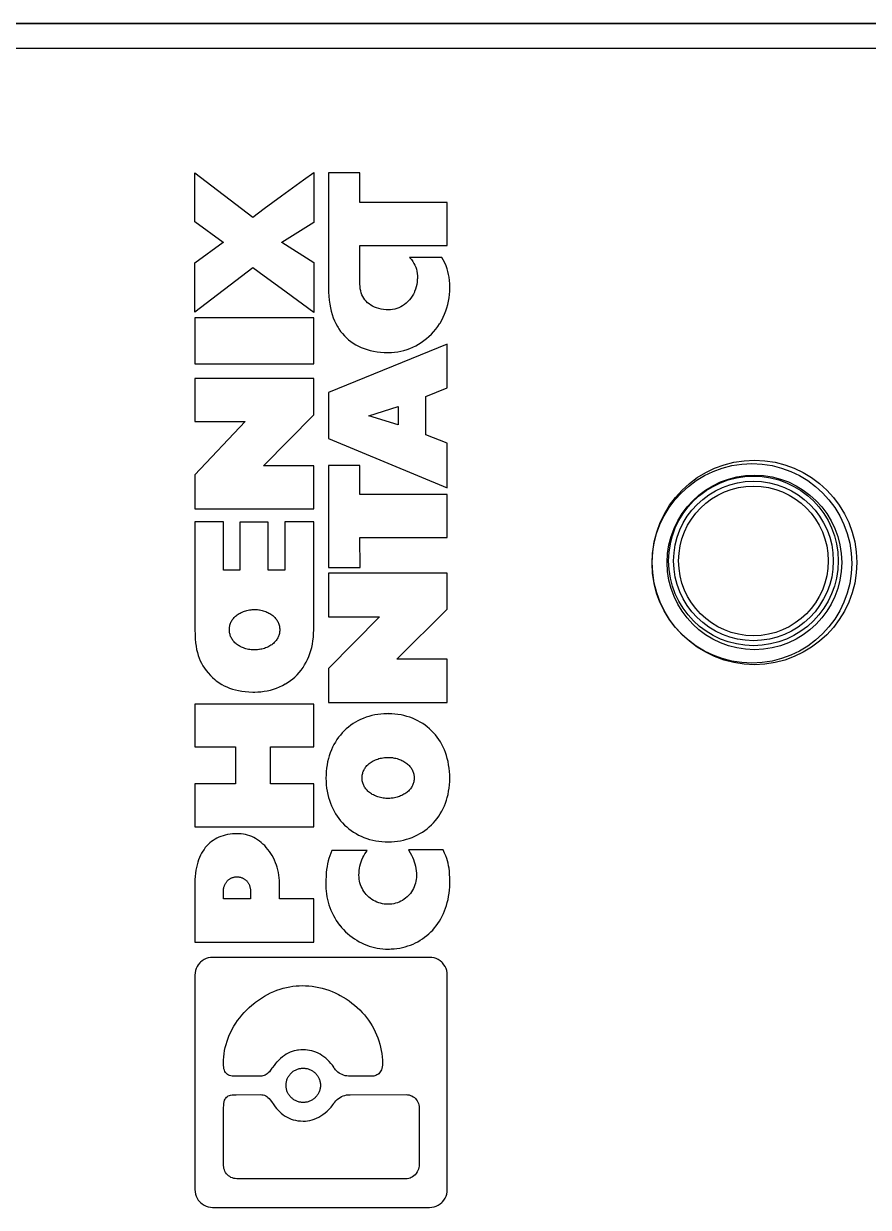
# Paper-space layout '2 DOOR PANEL LAYOUT - A1 Sheet' of a CAD drawing. Extents: x 50 to 825, y 22 to 486.
# Drawn here: x 426.705 to 428.908, y 324.142 to 327.23 of the extents above; entities that cross this region are included whole.
import ezdxf

# ---------------------------------------------------------------- set-up
doc = ezdxf.new("R2010")
doc.units = 0
doc.layers.add('N-EQPM', color=3, linetype='Continuous', lineweight=25)

psp = doc.layouts.new('2 DOOR PANEL LAYOUT - A1 Sheet')

# ---------------------------------------------------------------- linework, layer by layer
at = {"layer": 'N-EQPM', "linetype": 'Continuous'}
for p, q in [((422.2664, 327.2298), (439.1849, 327.2298)), ((437.1026, 327.2298), (423.5678, 327.2298)), ((423.8203, 327.1657), (436.8386, 327.1657))]:
    psp.add_line(p, q, dxfattribs=at)
for points in [[(427.4323, 326.4976), (427.3761, 326.5386), (427.3318, 326.5712), (427.3026, 326.593), (427.1514, 326.4773), (427.1514, 326.6056), (427.2253, 326.6594), (427.2253, 326.6588), (427.1514, 326.7131), (427.1514, 326.8409), (427.3026, 326.7251), (427.3323, 326.7472), (427.3775, 326.7805), (427.4343, 326.822), (427.4612, 326.8415), (427.4612, 326.7114), (427.3778, 326.6588), (427.3778, 326.6594), (427.4612, 326.6066), (427.4612, 326.4766)], [(427.5155, 326.4546), (427.519, 326.4472), (427.5229, 326.4401), (427.5249, 326.4367), (427.527, 326.4334), (427.5315, 326.427), (427.5362, 326.4211), (427.5413, 326.4154), (427.5466, 326.4101), (427.5523, 326.4051), (427.5582, 326.4005), (427.5645, 326.3962), (427.571, 326.3922), (427.5779, 326.3886), (427.5852, 326.3853), (427.5927, 326.3823), (427.6006, 326.3797), (427.6088, 326.3774), (427.6174, 326.3755), (427.6264, 326.374), (427.6356, 326.3729), (427.6453, 326.3723), (427.6553, 326.372), (427.6555, 326.372), (427.6639, 326.3722), (427.6722, 326.3728), (427.6804, 326.3739), (427.6886, 326.3754), (427.6966, 326.3773), (427.7046, 326.3797), (427.7123, 326.3825), (427.72, 326.3858), (427.7275, 326.3894), (427.7348, 326.3935), (427.7419, 326.398), (427.7488, 326.4028), (427.7555, 326.4081), (427.7619, 326.4137), (427.768, 326.4197), (427.7739, 326.4261), (427.7794, 326.4327), (427.7846, 326.4397), (427.7895, 326.447), (427.7906, 326.4487), (427.795, 326.4563), (427.799, 326.4641), (427.8026, 326.4721), (427.8058, 326.4803), (427.8086, 326.4887), (427.811, 326.4972), (427.8129, 326.5058), (427.8144, 326.5145), (427.8154, 326.5232), (427.816, 326.5321), (427.8162, 326.5409), (427.8159, 326.5512), (427.8153, 326.5601), (427.8143, 326.5682), (427.8129, 326.5758), (427.8112, 326.5831), (427.809, 326.5904), (427.8063, 326.5977), (427.8029, 326.6055), (427.7987, 326.614), (427.7955, 326.6201), (427.7114, 326.6201), (427.7159, 326.6146), (427.7196, 326.6094), (427.7227, 326.6044), (427.7252, 326.5994), (427.7273, 326.5943), (427.729, 326.5892), (427.7302, 326.5838), (427.7311, 326.5781), (427.7315, 326.5719), (427.7316, 326.5651), (427.7314, 326.5619), (427.7309, 326.5555), (427.7299, 326.5491), (427.7285, 326.5429), (427.7266, 326.5368), (427.7244, 326.5309), (427.7238, 326.5296), (427.7211, 326.524), (427.718, 326.5187), (427.7145, 326.5136), (427.7108, 326.5089), (427.7068, 326.5046), (427.7025, 326.5006), (427.6979, 326.4971), (427.6932, 326.4939), (427.6883, 326.4911), (427.6832, 326.4887), (427.6779, 326.4868), (427.6725, 326.4853), (427.6669, 326.4842), (427.6612, 326.4835), (427.6555, 326.4833), (427.6499, 326.4834), (427.6434, 326.484), (427.637, 326.485), (427.6309, 326.4864), (427.6252, 326.4881), (427.6198, 326.4902), (427.6147, 326.4927), (427.61, 326.4954), (427.6057, 326.4985), (427.6017, 326.5018), (427.5981, 326.5054), (427.5948, 326.5093), (427.5919, 326.5134), (427.5893, 326.5178), (427.5871, 326.5225), (427.5853, 326.5275), (427.5839, 326.5327), (427.5833, 326.5355), (427.5828, 326.5383), (427.5821, 326.5442), (427.5819, 326.5504), (427.5819, 326.6513), (427.8096, 326.6513), (427.8096, 326.7635), (427.5819, 326.7632), (427.5819, 326.8403), (427.4995, 326.8403), (427.4995, 326.5411), (427.4997, 326.5296), (427.5003, 326.5186), (427.5014, 326.5081), (427.5029, 326.498), (427.5047, 326.4885), (427.5069, 326.4794), (427.5094, 326.4707), (427.5123, 326.4625)], [(427.4612, 326.3419), (427.4612, 326.4626), (427.1514, 326.4626), (427.1514, 326.3419)], [(427.7535, 326.1571), (427.7535, 326.2572), (427.8096, 326.2793), (427.8096, 326.394), (427.4995, 326.2673), (427.4995, 326.1472), (427.8096, 326.0191), (427.8096, 326.1353)], [(427.3302, 326.0762), (427.4612, 326.2094), (427.4612, 326.3039), (427.1514, 326.3039), (427.1514, 326.1916), (427.2826, 326.1916), (427.1514, 326.0531), (427.1514, 325.964), (427.4612, 325.9638), (427.4612, 326.0762)], [(427.6046, 326.207), (427.6818, 326.2311), (427.6818, 326.1829)], [(427.582, 325.811), (427.5819, 325.8895), (427.8096, 325.8895), (427.8096, 326.0011), (427.5819, 326.0011), (427.5819, 326.0774), (427.4995, 326.0774), (427.4995, 325.811)], [(427.1652, 325.5678), (427.1685, 325.5612), (427.1721, 325.5548), (427.1762, 325.5485), (427.1808, 325.5422), (427.186, 325.5358), (427.1918, 325.5294), (427.1973, 325.5239), (427.203, 325.5188), (427.2059, 325.5164), (427.2089, 325.5141), (427.215, 325.5098), (427.2213, 325.5059), (427.2278, 325.5024), (427.2346, 325.4992), (427.2417, 325.4963), (427.2491, 325.4938), (427.2569, 325.4916), (427.265, 325.4898), (427.2736, 325.4883), (427.2827, 325.4872), (427.2923, 325.4864), (427.3025, 325.486), (427.3073, 325.486), (427.3154, 325.4862), (427.3235, 325.4868), (427.3317, 325.4879), (427.3399, 325.4894), (427.3481, 325.4913), (427.3563, 325.4937), (427.3643, 325.4965), (427.3722, 325.4996), (427.3798, 325.5032), (427.3871, 325.507), (427.3877, 325.5074), (427.3946, 325.5115), (427.401, 325.5158), (427.4068, 325.5203), (427.412, 325.5248), (427.4166, 325.5294), (427.418, 325.5308), (427.4235, 325.537), (427.4286, 325.5434), (427.4333, 325.55), (427.4376, 325.5568), (427.4416, 325.5638), (427.4452, 325.5711), (427.4485, 325.5785), (427.4514, 325.5863), (427.4539, 325.5943), (427.4561, 325.6026), (427.4579, 325.6111), (427.4593, 325.62), (427.4603, 325.6292), (427.461, 325.6388), (427.4612, 325.6487), (427.4611, 325.9305), (427.3856, 325.9305), (427.3856, 325.8038), (427.3424, 325.8038), (427.3424, 325.9288), (427.2687, 325.9288), (427.2687, 325.8038), (427.2258, 325.8038), (427.2258, 325.9305), (427.1514, 325.9305), (427.1514, 325.6483), (427.1516, 325.6358), (427.1521, 325.6247), (427.1531, 325.6147), (427.1543, 325.6055), (427.1558, 325.597), (427.1577, 325.5891), (427.1599, 325.5817), (427.1624, 325.5746)], [(427.8096, 325.4588), (427.8096, 325.5716), (427.6783, 325.5716), (427.8096, 325.7023), (427.8096, 325.7965), (427.4995, 325.7965), (427.4995, 325.6819), (427.6331, 325.6819), (427.4995, 325.5478), (427.4995, 325.4588)], [(427.2436, 325.6337), (427.2429, 325.6361), (427.2423, 325.6384), (427.2418, 325.6408), (427.2415, 325.6433), (427.2413, 325.6458), (427.2412, 325.6484), (427.2412, 325.6509), (427.2414, 325.6534), (427.2417, 325.6559), (427.2422, 325.6583), (427.2428, 325.6607), (427.2435, 325.663), (427.2443, 325.6653), (427.2453, 325.6676), (427.2463, 325.6698), (427.2476, 325.6719), (427.2489, 325.674), (427.2504, 325.6761), (427.252, 325.6781), (427.2537, 325.6801), (427.2556, 325.682), (427.2575, 325.6839), (427.2597, 325.6857), (427.2619, 325.6874), (427.2643, 325.6891), (427.2668, 325.6906), (427.2694, 325.6921), (427.2721, 325.6935), (427.2749, 325.6948), (427.2778, 325.696), (427.2809, 325.6971), (427.284, 325.6981), (427.2871, 325.6989), (427.2903, 325.6997), (427.2936, 325.7003), (427.2945, 325.7004), (427.2978, 325.7008), (427.3011, 325.7011), (427.3044, 325.7013), (427.3078, 325.7013), (427.3111, 325.7012), (427.3144, 325.701), (427.3177, 325.7006), (427.3201, 325.7003), (427.3234, 325.6997), (427.3267, 325.6989), (427.3298, 325.6981), (427.3329, 325.6971), (427.336, 325.696), (427.3389, 325.6948), (427.3417, 325.6935), (427.3445, 325.6921), (427.3471, 325.6906), (427.3496, 325.689), (427.352, 325.6874), (427.3542, 325.6856), (427.3563, 325.6838), (427.3583, 325.682), (427.3602, 325.6801), (427.3619, 325.6781), (427.3635, 325.6761), (427.365, 325.674), (427.3663, 325.6719), (427.3675, 325.6697), (427.3686, 325.6675), (427.3696, 325.6653), (427.3704, 325.663), (427.3711, 325.6607), (427.3717, 325.6583), (427.3721, 325.6559), (427.3724, 325.6535), (427.3726, 325.651), (427.3727, 325.6484), (427.3726, 325.6459), (427.3724, 325.6434), (427.3721, 325.6409), (427.3716, 325.6385), (427.371, 325.6361), (427.3703, 325.6338), (427.3694, 325.6315), (427.3685, 325.6293), (427.3674, 325.6271), (427.3661, 325.6249), (427.3648, 325.6228), (427.3633, 325.6207), (427.3617, 325.6187), (427.36, 325.6168), (427.3581, 325.6149), (427.3561, 325.613), (427.354, 325.6113), (427.3517, 325.6096), (427.3493, 325.6079), (427.3468, 325.6064), (427.3442, 325.6049), (427.3415, 325.6035), (427.3386, 325.6022), (427.3357, 325.6011), (427.3326, 325.6), (427.3295, 325.599), (427.3263, 325.5982), (427.3231, 325.5975), (427.3198, 325.5969), (427.3178, 325.5966), (427.3144, 325.5962), (427.3111, 325.596), (427.3078, 325.5959), (427.3045, 325.5959), (427.3011, 325.5961), (427.2978, 325.5964), (427.2945, 325.5968), (427.294, 325.5969), (427.2908, 325.5974), (427.2875, 325.5981), (427.2844, 325.599), (427.2813, 325.5999), (427.2782, 325.601), (427.2753, 325.6022), (427.2725, 325.6034), (427.2697, 325.6048), (427.2671, 325.6063), (427.2646, 325.6078), (427.2622, 325.6095), (427.26, 325.6112), (427.2578, 325.613), (427.2558, 325.6148), (427.254, 325.6167), (427.2522, 325.6187), (427.2506, 325.6207), (427.2491, 325.6227), (427.2477, 325.6248), (427.2465, 325.627), (427.2454, 325.6292), (427.2444, 325.6314)], [(427.4612, 325.134), (427.4611, 325.2461), (427.3482, 325.2461), (427.3482, 325.3427), (427.4611, 325.3427), (427.4611, 325.4548), (427.1514, 325.4548), (427.1514, 325.3427), (427.2572, 325.3427), (427.2571, 325.2461), (427.1514, 325.2461), (427.1514, 325.134)], [(427.5047, 325.1961), (427.5076, 325.1889), (427.5109, 325.1818), (427.5144, 325.175), (427.5183, 325.1684), (427.5224, 325.1621), (427.5268, 325.156), (427.5315, 325.1501), (427.5365, 325.1445), (427.5418, 325.1391), (427.5473, 325.1341), (427.553, 325.1293), (427.559, 325.1247), (427.5652, 325.1205), (427.5716, 325.1166), (427.5783, 325.113), (427.5851, 325.1096), (427.5922, 325.1067), (427.5994, 325.104), (427.6068, 325.1017), (427.6079, 325.1013), (427.6155, 325.0994), (427.6232, 325.0978), (427.6311, 325.0966), (427.6391, 325.0957), (427.6472, 325.0952), (427.6555, 325.095), (427.6637, 325.0953), (427.6719, 325.0959), (427.6799, 325.0968), (427.6878, 325.0981), (427.6956, 325.0998), (427.7032, 325.1018), (427.7106, 325.1041), (427.7178, 325.1068), (427.7249, 325.1098), (427.7317, 325.1131), (427.7384, 325.1167), (427.7448, 325.1206), (427.751, 325.1249), (427.7569, 325.1294), (427.7626, 325.1342), (427.7681, 325.1392), (427.7733, 325.1446), (427.7783, 325.1501), (427.7829, 325.156), (427.7873, 325.1621), (427.7914, 325.1684), (427.7952, 325.175), (427.7988, 325.1818), (427.802, 325.1888), (427.8049, 325.196), (427.8075, 325.2035), (427.8097, 325.2111), (427.8116, 325.219), (427.8132, 325.227), (427.8145, 325.2353), (427.8154, 325.2437), (427.8159, 325.2523), (427.8161, 325.2611), (427.8159, 325.2702), (427.8153, 325.2791), (427.8144, 325.2878), (427.8132, 325.2963), (427.8116, 325.3045), (427.8097, 325.3126), (427.8074, 325.3204), (427.8048, 325.3279), (427.8019, 325.3353), (427.7988, 325.3424), (427.7953, 325.3492), (427.7915, 325.3558), (427.7874, 325.3622), (427.7831, 325.3683), (427.7785, 325.3742), (427.7736, 325.3798), (427.7685, 325.3851), (427.7631, 325.3902), (427.7575, 325.395), (427.7516, 325.3995), (427.7455, 325.4037), (427.7391, 325.4076), (427.7326, 325.4112), (427.7258, 325.4145), (427.7188, 325.4176), (427.7116, 325.4202), (427.7042, 325.4226), (427.6966, 325.4246), (427.6889, 325.4263), (427.681, 325.4277), (427.6729, 325.4286), (427.6647, 325.4293), (427.6563, 325.4295), (427.6555, 325.4296), (427.6527, 325.4295), (427.6444, 325.4293), (427.6362, 325.4286), (427.6282, 325.4276), (427.6203, 325.4263), (427.6126, 325.4246), (427.6051, 325.4225), (427.5977, 325.4201), (427.5905, 325.4174), (427.5835, 325.4144), (427.5767, 325.4111), (427.5701, 325.4074), (427.5638, 325.4035), (427.5576, 325.3992), (427.5517, 325.3947), (427.5461, 325.3899), (427.5407, 325.3848), (427.5355, 325.3794), (427.5307, 325.3738), (427.526, 325.3679), (427.5217, 325.3618), (427.5176, 325.3554), (427.5139, 325.3488), (427.5104, 325.3419), (427.5072, 325.3348), (427.5043, 325.3275), (427.5018, 325.3199), (427.4995, 325.3122), (427.4976, 325.3042), (427.4961, 325.296), (427.4948, 325.2876), (427.4939, 325.279), (427.4934, 325.2701), (427.4932, 325.2611), (427.4934, 325.2523), (427.494, 325.2438), (427.4949, 325.2353), (427.4962, 325.2271), (427.4978, 325.2191), (427.4998, 325.2112), (427.5021, 325.2036)], [(427.5891, 325.2492), (427.5884, 325.2516), (427.588, 325.254), (427.5876, 325.2565), (427.5874, 325.2591), (427.5873, 325.2617), (427.5874, 325.2643), (427.5876, 325.2669), (427.5879, 325.2694), (427.5883, 325.2718), (427.5889, 325.2743), (427.5897, 325.2766), (427.5905, 325.279), (427.5915, 325.2813), (427.5926, 325.2835), (427.5938, 325.2857), (427.5952, 325.2878), (427.5967, 325.2899), (427.5983, 325.292), (427.6001, 325.294), (427.602, 325.2959), (427.6041, 325.2978), (427.6062, 325.2996), (427.6085, 325.3014), (427.611, 325.3031), (427.6135, 325.3046), (427.6162, 325.3062), (427.619, 325.3076), (427.622, 325.3089), (427.625, 325.3101), (427.6281, 325.3112), (427.6313, 325.3122), (427.6346, 325.3131), (427.6379, 325.3138), (427.6413, 325.3144), (427.6423, 325.3146), (427.6457, 325.315), (427.6492, 325.3153), (427.6526, 325.3155), (427.656, 325.3155), (427.6595, 325.3154), (427.6629, 325.3152), (427.6664, 325.3148), (427.6687, 325.3144), (427.6721, 325.3138), (427.6755, 325.3131), (427.6788, 325.3122), (427.682, 325.3113), (427.6851, 325.3102), (427.6882, 325.3089), (427.6911, 325.3076), (427.6939, 325.3062), (427.6966, 325.3047), (427.6992, 325.3031), (427.7017, 325.3014), (427.704, 325.2997), (427.7062, 325.2979), (427.7082, 325.296), (427.7101, 325.2941), (427.7119, 325.2921), (427.7136, 325.29), (427.7151, 325.2879), (427.7165, 325.2858), (427.7177, 325.2836), (427.7188, 325.2814), (427.7198, 325.2791), (427.7207, 325.2768), (427.7214, 325.2744), (427.722, 325.272), (427.7225, 325.2695), (427.7228, 325.267), (427.723, 325.2645), (427.7231, 325.2619), (427.723, 325.2593), (427.7228, 325.2567), (427.7225, 325.2542), (427.722, 325.2518), (427.7214, 325.2494), (427.7207, 325.247), (427.7198, 325.2447), (427.7188, 325.2424), (427.7177, 325.2402), (427.7164, 325.238), (427.715, 325.2359), (427.7135, 325.2338), (427.7119, 325.2317), (427.7101, 325.2298), (427.7081, 325.2278), (427.7061, 325.226), (427.7039, 325.2242), (427.7016, 325.2224), (427.6991, 325.2208), (427.6965, 325.2192), (427.6938, 325.2177), (427.691, 325.2163), (427.688, 325.215), (427.685, 325.2137), (427.6818, 325.2126), (427.6786, 325.2117), (427.6752, 325.2108), (427.6719, 325.2101), (427.6684, 325.2095), (427.6665, 325.2092), (427.663, 325.2088), (427.6595, 325.2085), (427.656, 325.2084), (427.6526, 325.2085), (427.6491, 325.2086), (427.6457, 325.2089), (427.6422, 325.2094), (427.6421, 325.2094), (427.6387, 325.21), (427.6353, 325.2107), (427.632, 325.2116), (427.6288, 325.2125), (427.6256, 325.2136), (427.6226, 325.2148), (427.6196, 325.2161), (427.6168, 325.2175), (427.6141, 325.219), (427.6115, 325.2206), (427.609, 325.2222), (427.6067, 325.224), (427.6045, 325.2258), (427.6024, 325.2276), (427.6005, 325.2296), (427.5987, 325.2315), (427.597, 325.2336), (427.5955, 325.2357), (427.5941, 325.2378), (427.5928, 325.24), (427.5917, 325.2422), (427.5907, 325.2445), (427.5898, 325.2468)], [(427.359, 325.047), (427.356, 325.0532), (427.3528, 325.0592), (427.3493, 325.0649), (427.3456, 325.0704), (427.3417, 325.0756), (427.3376, 325.0806), (427.3333, 325.0852), (427.3288, 325.0895), (427.3242, 325.0935), (427.3195, 325.0972), (427.3146, 325.1006), (427.3097, 325.1036), (427.3046, 325.1063), (427.2994, 325.1087), (427.2942, 325.1108), (427.2888, 325.1125), (427.2834, 325.114), (427.2779, 325.1151), (427.2723, 325.1158), (427.2666, 325.1163), (427.2609, 325.1164), (427.2562, 325.1163), (427.2495, 325.1159), (427.243, 325.1151), (427.2367, 325.1141), (427.2306, 325.1128), (427.2248, 325.1111), (427.2192, 325.1092), (427.2139, 325.1071), (427.2087, 325.1046), (427.2038, 325.1019), (427.1991, 325.0989), (427.1946, 325.0957), (427.1902, 325.0922), (427.1861, 325.0884), (427.1842, 325.0864), (427.1822, 325.0844), (427.1785, 325.0801), (427.1751, 325.0755), (427.1718, 325.0706), (427.1687, 325.0655), (427.1659, 325.0601), (427.1633, 325.0543), (427.1609, 325.0483), (427.1588, 325.0419), (427.1569, 325.0353), (427.1552, 325.0283), (427.1539, 325.0209), (427.1528, 325.0132), (427.152, 325.0051), (427.1515, 324.9967), (427.1514, 324.9879), (427.1514, 324.833), (427.4612, 324.8333), (427.4612, 324.9461), (427.3718, 324.9462), (427.3718, 324.9879), (427.3716, 324.9947), (427.3711, 325.0016), (427.3703, 325.0084), (427.3691, 325.0153), (427.3676, 325.0221), (427.3657, 325.0289), (427.3641, 325.034), (427.3617, 325.0406)], [(427.5032, 324.9235), (427.506, 324.9166), (427.509, 324.9098), (427.5124, 324.9031), (427.516, 324.8966), (427.52, 324.8902), (427.5242, 324.884), (427.5287, 324.878), (427.5292, 324.8774), (427.534, 324.8717), (427.539, 324.8661), (427.5442, 324.8608), (427.5497, 324.8558), (427.5554, 324.851), (427.5612, 324.8464), (427.5673, 324.8422), (427.5734, 324.8383), (427.5798, 324.8346), (427.5862, 324.8313), (427.5928, 324.8283), (427.5995, 324.8256), (427.6062, 324.8232), (427.6131, 324.8211), (427.62, 324.8193), (427.627, 324.8179), (427.634, 324.8168), (427.6411, 324.816), (427.6483, 324.8155), (427.6555, 324.8154), (427.6593, 324.8155), (427.6632, 324.8156), (427.6708, 324.8161), (427.6783, 324.817), (427.6856, 324.8181), (427.6928, 324.8196), (427.6999, 324.8214), (427.7068, 324.8235), (427.7136, 324.8259), (427.7202, 324.8285), (427.7266, 324.8315), (427.7329, 324.8347), (427.739, 324.8383), (427.7449, 324.8421), (427.7506, 324.8462), (427.7561, 324.8505), (427.7615, 324.8551), (427.7666, 324.86), (427.7715, 324.8651), (427.7762, 324.8705), (427.7807, 324.8761), (427.7849, 324.882), (427.7889, 324.8881), (427.7926, 324.8944), (427.7961, 324.901), (427.7994, 324.9078), (427.8024, 324.9148), (427.8051, 324.922), (427.8075, 324.9294), (427.8096, 324.9371), (427.8115, 324.9449), (427.813, 324.9529), (427.8143, 324.9611), (427.8152, 324.9695), (427.8159, 324.9781), (427.8162, 324.9868), (427.8162, 324.9905), (427.8161, 325.0017), (427.8157, 325.011), (427.8151, 325.019), (427.8143, 325.0262), (427.8132, 325.0328), (427.8118, 325.0391), (427.8101, 325.0454), (427.8081, 325.0518), (427.8056, 325.0586), (427.8024, 325.066), (427.7985, 325.0746), (427.7084, 325.0746), (427.7096, 325.0727), (427.7132, 325.0665), (427.7164, 325.0606), (427.7191, 325.0548), (427.7215, 325.0491), (427.7235, 325.0434), (427.7253, 325.0376), (427.7267, 325.0317), (427.7278, 325.0258), (427.7286, 325.0197), (427.729, 325.0135), (427.7292, 325.0071), (427.729, 325.0021), (427.7286, 324.9971), (427.7277, 324.9922), (427.7266, 324.9874), (427.7251, 324.9826), (427.7234, 324.978), (427.7213, 324.9735), (427.7189, 324.9691), (427.7163, 324.9648), (427.7134, 324.9608), (427.7102, 324.957), (427.7081, 324.9548), (427.7046, 324.9513), (427.7008, 324.9481), (427.6968, 324.9452), (427.6927, 324.9425), (427.6884, 324.9401), (427.684, 324.9381), (427.6794, 324.9363), (427.6748, 324.9348), (427.67, 324.9337), (427.6652, 324.9329), (427.6604, 324.9324), (427.6555, 324.9322), (427.6504, 324.9324), (427.6453, 324.9329), (427.6404, 324.9337), (427.6355, 324.9348), (427.6307, 324.9362), (427.6261, 324.938), (427.6215, 324.94), (427.6171, 324.9424), (427.6129, 324.945), (427.6088, 324.9479), (427.605, 324.9511), (427.6018, 324.954), (427.5984, 324.9576), (427.5952, 324.9615), (427.5923, 324.9655), (427.5896, 324.9697), (427.5872, 324.9741), (427.5852, 324.9786), (427.5834, 324.9833), (427.5819, 324.9881), (427.5808, 324.9929), (427.58, 324.9979), (427.5795, 325.0029), (427.5793, 325.008), (427.5794, 325.0142), (427.5799, 325.0203), (427.5807, 325.0262), (427.5818, 325.0321), (427.5832, 325.0377), (427.5849, 325.0433), (427.5869, 325.0486), (427.5892, 325.0539), (427.5918, 325.0589), (427.5946, 325.0638), (427.5977, 325.0685), (427.6008, 325.0725), (427.5125, 325.0725), (427.5088, 325.0725), (427.5058, 325.0656), (427.5032, 325.0588), (427.5009, 325.052), (427.499, 325.0452), (427.4974, 325.0382), (427.496, 325.0309), (427.4949, 325.0231), (427.494, 325.0148), (427.4934, 325.0056), (427.493, 324.995), (427.4928, 324.9825), (427.4928, 324.9809), (427.493, 324.9736), (427.4935, 324.9664), (427.4943, 324.9591), (427.4954, 324.9519), (427.4969, 324.9447), (427.4987, 324.9375), (427.5008, 324.9305)], [(427.2933, 324.9822), (427.2939, 324.9806), (427.2945, 324.9789), (427.295, 324.9772), (427.2955, 324.9754), (427.2958, 324.9736), (427.2962, 324.9717), (427.2964, 324.9698), (427.2966, 324.9679), (427.2967, 324.9659), (427.2967, 324.9638), (427.2967, 324.9462), (427.2256, 324.9462), (427.2256, 324.9638), (427.2256, 324.9651), (427.2257, 324.9671), (427.2258, 324.9691), (427.226, 324.971), (427.2263, 324.9729), (427.2267, 324.9748), (427.2271, 324.9766), (427.2276, 324.9783), (427.2281, 324.98), (427.2287, 324.9817), (427.2293, 324.9833), (427.2301, 324.9848), (427.2308, 324.9863), (427.2316, 324.9877), (427.2325, 324.989), (427.2334, 324.9903), (427.2344, 324.9916), (427.2354, 324.9928), (427.2365, 324.9939), (427.2376, 324.995), (427.2387, 324.996), (427.2399, 324.997), (427.2412, 324.9979), (427.2424, 324.9987), (427.2438, 324.9995), (427.2444, 324.9999), (427.2451, 325.0002), (427.2465, 325.0009), (427.248, 325.0015), (427.2494, 325.002), (427.2509, 325.0025), (427.2525, 325.0029), (427.2541, 325.0032), (427.2557, 325.0035), (427.2574, 325.0037), (427.259, 325.0038), (427.2608, 325.0038), (427.2625, 325.0038), (427.2642, 325.0037), (427.2658, 325.0036), (427.2674, 325.0033), (427.269, 325.003), (427.2706, 325.0026), (427.2721, 325.0022), (427.2736, 325.0017), (427.2751, 325.0011), (427.2765, 325.0005), (427.2779, 324.9998), (427.2792, 324.999), (427.2805, 324.9982), (427.2818, 324.9973), (427.283, 324.9964), (427.2842, 324.9954), (427.2853, 324.9943), (427.2864, 324.9932), (427.2874, 324.992), (427.2884, 324.9908), (427.2894, 324.9895), (427.2903, 324.9881), (427.2911, 324.9867), (427.2919, 324.9853), (427.2926, 324.9837)], [(427.1546, 324.1708), (427.1571, 324.1655), (427.1602, 324.1606), (427.1639, 324.1561), (427.1659, 324.1542), (427.1704, 324.1505), (427.1753, 324.1473), (427.1805, 324.1449), (427.186, 324.1431), (427.1917, 324.142), (427.1975, 324.1416), (427.7635, 324.1416), (427.7694, 324.142), (427.775, 324.1431), (427.7805, 324.1449), (427.7858, 324.1473), (427.7907, 324.1505), (427.7952, 324.1542), (427.7971, 324.1561), (427.8009, 324.1606), (427.804, 324.1655), (427.8065, 324.1708), (427.8082, 324.1763), (427.8093, 324.1819), (427.8097, 324.1878), (427.8097, 324.7476), (427.8093, 324.7534), (427.8082, 324.7591), (427.8065, 324.7646), (427.804, 324.7698), (427.8008, 324.7747), (427.7971, 324.7792), (427.7952, 324.7811), (427.7907, 324.7849), (427.7858, 324.788), (427.7805, 324.7905), (427.775, 324.7923), (427.7694, 324.7933), (427.7635, 324.7937), (427.1975, 324.7937), (427.1917, 324.7933), (427.186, 324.7923), (427.1805, 324.7905), (427.1753, 324.788), (427.1704, 324.7849), (427.1659, 324.7811), (427.1639, 324.7792), (427.1602, 324.7747), (427.1571, 324.7698), (427.1546, 324.7646), (427.1528, 324.7591), (427.1517, 324.7534), (427.1514, 324.7476), (427.1514, 324.1878), (427.1517, 324.1819), (427.1528, 324.1763)], [(427.2272, 324.5029), (427.2265, 324.507), (427.226, 324.5118), (427.2258, 324.5174), (427.226, 324.5257), (427.2266, 324.5339), (427.2275, 324.5422), (427.2288, 324.5504), (427.2305, 324.5585), (427.2326, 324.5667), (427.2351, 324.5748), (427.2379, 324.5828), (427.2411, 324.5908), (427.2447, 324.5987), (427.2487, 324.6065), (427.253, 324.6142), (427.2577, 324.6217), (427.2628, 324.6291), (427.2682, 324.6364), (427.2739, 324.6434), (427.28, 324.6503), (427.2864, 324.6569), (427.2931, 324.6633), (427.3, 324.6694), (427.3072, 324.6753), (427.3095, 324.677), (427.317, 324.6825), (427.3247, 324.6876), (427.3325, 324.6924), (427.3405, 324.6968), (427.3487, 324.7008), (427.3569, 324.7045), (427.3652, 324.7078), (427.3735, 324.7107), (427.3819, 324.7132), (427.3902, 324.7153), (427.3986, 324.717), (427.4069, 324.7184), (427.4152, 324.7193), (427.4234, 324.7199), (427.4316, 324.7201), (427.4401, 324.7199), (427.4487, 324.7193), (427.4574, 324.7184), (427.466, 324.717), (427.4747, 324.7153), (427.4834, 324.7132), (427.492, 324.7107), (427.5006, 324.7078), (427.5091, 324.7046), (427.5174, 324.701), (427.5257, 324.697), (427.5301, 324.6947), (427.5381, 324.6902), (427.5459, 324.6853), (427.5535, 324.6802), (427.5609, 324.6747), (427.568, 324.669), (427.5748, 324.663), (427.5813, 324.6568), (427.5876, 324.6503), (427.5935, 324.6436), (427.5991, 324.6367), (427.6044, 324.6296), (427.6093, 324.6224), (427.6138, 324.6149), (427.6181, 324.6074), (427.6219, 324.5997), (427.6254, 324.5918), (427.6286, 324.5839), (427.6314, 324.5759), (427.6338, 324.5677), (427.6358, 324.5595), (427.6375, 324.5511), (427.6388, 324.5427), (427.6398, 324.5342), (427.6403, 324.5257), (427.6405, 324.517), (427.6403, 324.5122), (427.6398, 324.5079), (427.639, 324.504), (427.6379, 324.5006), (427.6365, 324.4975), (427.6349, 324.4948), (427.633, 324.4924), (427.631, 324.4903), (427.6287, 324.4885), (427.6262, 324.487), (427.6235, 324.4857), (427.6206, 324.4848), (427.6177, 324.4842), (427.6149, 324.4839), (427.613, 324.4839), (427.6129, 324.4839), (427.5562, 324.4835), (427.5516, 324.4837), (427.5472, 324.4843), (427.543, 324.4851), (427.539, 324.4864), (427.5351, 324.4879), (427.5313, 324.4898), (427.5278, 324.492), (427.5244, 324.4945), (427.5213, 324.4972), (427.5184, 324.5002), (427.516, 324.5032), (427.514, 324.5059), (427.5133, 324.5072), (427.5098, 324.5122), (427.506, 324.5171), (427.5018, 324.5218), (427.4974, 324.5263), (427.4927, 324.5304), (427.4878, 324.5343), (427.4828, 324.5377), (427.4777, 324.5409), (427.4724, 324.5436), (427.467, 324.546), (427.4616, 324.548), (427.4561, 324.5497), (427.4506, 324.551), (427.445, 324.5519), (427.4394, 324.5524), (427.4337, 324.5525), (427.4275, 324.5523), (427.4215, 324.5517), (427.4186, 324.5513), (427.4157, 324.5508), (427.4102, 324.5495), (427.4049, 324.5479), (427.3997, 324.546), (427.3946, 324.5436), (427.3897, 324.5409), (427.3847, 324.5378), (427.3798, 324.5343), (427.3749, 324.5303), (427.3699, 324.5257), (427.3647, 324.5205), (427.3644, 324.5202), (427.3612, 324.5165), (427.3577, 324.512), (427.3535, 324.506), (427.3524, 324.5046), (427.3486, 324.4993), (427.3456, 324.4955), (427.3428, 324.4925), (427.3401, 324.4901), (427.3374, 324.4881), (427.3347, 324.4865), (427.3319, 324.4853), (427.3289, 324.4844), (427.3256, 324.4839), (427.3239, 324.4838), (427.3221, 324.4837), (427.262, 324.4837), (427.2585, 324.4837), (427.2527, 324.4839), (427.2483, 324.4842), (427.2447, 324.4848), (427.2416, 324.4857), (427.2389, 324.4867), (427.2365, 324.4881), (427.2344, 324.4896), (427.2326, 324.4915), (427.2309, 324.4937), (427.2295, 324.4963), (427.2282, 324.4993)], [(427.393, 324.4414), (427.3922, 324.4433), (427.3914, 324.4453), (427.3908, 324.4473), (427.3902, 324.4494), (427.3898, 324.4514), (427.3894, 324.4535), (427.3892, 324.4556), (427.389, 324.4578), (427.389, 324.4599), (427.389, 324.462), (427.3892, 324.4642), (427.3894, 324.4663), (427.3898, 324.4684), (427.3902, 324.4705), (427.3908, 324.4725), (427.3914, 324.4745), (427.3922, 324.4765), (427.393, 324.4785), (427.3939, 324.4804), (427.3949, 324.4822), (427.396, 324.484), (427.3972, 324.4858), (427.3985, 324.4875), (427.3999, 324.4892), (427.4013, 324.4907), (427.4028, 324.4923), (427.4029, 324.4924), (427.4045, 324.4938), (427.4062, 324.4952), (427.4079, 324.4965), (427.4097, 324.4976), (427.4115, 324.4987), (427.4133, 324.4998), (427.4153, 324.5007), (427.4172, 324.5015), (427.4192, 324.5023), (427.4212, 324.5029), (427.4233, 324.5034), (427.4253, 324.5039), (427.4274, 324.5042), (427.4296, 324.5045), (427.4317, 324.5046), (427.4338, 324.5047), (427.436, 324.5046), (427.4381, 324.5045), (427.4402, 324.5042), (427.4423, 324.5039), (427.4444, 324.5034), (427.4464, 324.5029), (427.4484, 324.5023), (427.4504, 324.5015), (427.4524, 324.5007), (427.4543, 324.4998), (427.4562, 324.4987), (427.458, 324.4976), (427.4598, 324.4964), (427.4615, 324.4952), (427.4631, 324.4938), (427.4647, 324.4924), (427.4648, 324.4922), (427.4664, 324.4907), (427.4678, 324.4891), (427.4691, 324.4875), (427.4704, 324.4858), (427.4716, 324.484), (427.4727, 324.4822), (427.4737, 324.4803), (427.4747, 324.4784), (427.4755, 324.4765), (427.4762, 324.4745), (427.4769, 324.4725), (427.4774, 324.4704), (427.4779, 324.4684), (427.4782, 324.4663), (427.4785, 324.4642), (427.4786, 324.462), (427.4787, 324.4599), (427.4786, 324.4578), (427.4785, 324.4556), (427.4782, 324.4535), (427.4779, 324.4515), (427.4774, 324.4494), (427.4769, 324.4473), (427.4762, 324.4453), (427.4755, 324.4433), (427.4747, 324.4414), (427.4737, 324.4395), (427.4727, 324.4376), (427.4716, 324.4358), (427.4704, 324.434), (427.4691, 324.4323), (427.4678, 324.4307), (427.4663, 324.4291), (427.4648, 324.4276), (427.4647, 324.4274), (427.4631, 324.426), (427.4614, 324.4246), (427.4597, 324.4234), (427.458, 324.4222), (427.4561, 324.4211), (427.4543, 324.42), (427.4524, 324.4191), (427.4504, 324.4183), (427.4484, 324.4176), (427.4464, 324.4169), (427.4444, 324.4164), (427.4423, 324.4159), (427.4402, 324.4156), (427.4381, 324.4153), (427.436, 324.4152), (427.4338, 324.4151), (427.4317, 324.4152), (427.4296, 324.4153), (427.4274, 324.4156), (427.4254, 324.4159), (427.4233, 324.4164), (427.4212, 324.4169), (427.4192, 324.4175), (427.4172, 324.4183), (427.4153, 324.4191), (427.4134, 324.42), (427.4115, 324.4211), (427.4097, 324.4222), (427.4079, 324.4234), (427.4062, 324.4246), (427.4046, 324.426), (427.403, 324.4274), (427.4015, 324.4289), (427.4013, 324.4291), (427.3999, 324.4307), (427.3985, 324.4323), (427.3972, 324.434), (427.3961, 324.4358), (427.3949, 324.4376), (427.3939, 324.4395)], [(427.2271, 324.2429), (427.2264, 324.2467), (427.2262, 324.2506), (427.2262, 324.4017), (427.2264, 324.4077), (427.2269, 324.4128), (427.2278, 324.4172), (427.2289, 324.4208), (427.2303, 324.4239), (427.2311, 324.4253), (427.232, 324.4266), (427.2339, 324.4288), (427.236, 324.4306), (427.2384, 324.4321), (427.2412, 324.4333), (427.2444, 324.4343), (427.2483, 324.4349), (427.2529, 324.4354), (427.2591, 324.4355), (427.3223, 324.4357), (427.3262, 324.4355), (427.3298, 324.4349), (427.3331, 324.4339), (427.3361, 324.4325), (427.339, 324.4307), (427.3418, 324.4285), (427.3446, 324.4257), (427.3476, 324.4222), (427.3511, 324.4174), (427.3571, 324.4087), (427.3609, 324.4036), (427.3644, 324.3994), (427.3658, 324.398), (427.3713, 324.3923), (427.3767, 324.3874), (427.3818, 324.3832), (427.3869, 324.3797), (427.392, 324.3766), (427.3971, 324.374), (427.4025, 324.3718), (427.4052, 324.3709), (427.408, 324.37), (427.4138, 324.3686), (427.42, 324.3676), (427.4266, 324.3669), (427.4337, 324.3667), (427.4396, 324.3668), (427.4454, 324.3674), (427.4513, 324.3685), (427.457, 324.3699), (427.4628, 324.3718), (427.4685, 324.3742), (427.4742, 324.377), (427.4798, 324.3803), (427.4854, 324.384), (427.4909, 324.3882), (427.4963, 324.3928), (427.5015, 324.3979), (427.5064, 324.4033), (427.511, 324.409), (427.5133, 324.4121), (427.5141, 324.4134), (427.5163, 324.4164), (427.5192, 324.4196), (427.5225, 324.4228), (427.5261, 324.4256), (427.5299, 324.4282), (427.5339, 324.4304), (427.5381, 324.4322), (427.5424, 324.4336), (427.5469, 324.4347), (427.5516, 324.4353), (427.5565, 324.4355), (427.7023, 324.4356), (427.7061, 324.4354), (427.7099, 324.4347), (427.7136, 324.4336), (427.7171, 324.4321), (427.7205, 324.4302), (427.7237, 324.4279), (427.7266, 324.4252), (427.7287, 324.4228), (427.731, 324.4196), (427.7329, 324.4162), (427.7344, 324.4126), (427.7355, 324.4089), (427.7361, 324.4051), (427.7363, 324.4012), (427.7363, 324.2527), (427.7361, 324.2489), (427.7355, 324.2451), (427.7344, 324.2412), (427.7328, 324.2374), (427.7308, 324.2338), (427.7285, 324.2303), (427.7282, 324.2299), (427.7254, 324.2267), (427.7224, 324.2239), (427.7192, 324.2216), (427.7158, 324.2196), (427.7124, 324.2181), (427.7089, 324.217), (427.7053, 324.2163), (427.7018, 324.2161), (427.2603, 324.2163), (427.2564, 324.2165), (427.2526, 324.2172), (427.249, 324.2183), (427.2454, 324.2198), (427.242, 324.2217), (427.2389, 324.2241), (427.2365, 324.2262), (427.2338, 324.2291), (427.2315, 324.2323), (427.2296, 324.2357), (427.2281, 324.2392)]]:
    psp.add_lwpolyline(points, close=True, dxfattribs=at)
for centre, radius in [((428.6042, 325.8218), 0.2603), ((428.6108, 325.8242), 0.2668), ((428.6108, 325.8242), 0.2277), ((428.6082, 325.8281), 0.2212), ((428.6082, 325.8281), 0.2082), ((428.6082, 325.8281), 0.1952)]:
    psp.add_circle(centre, radius, dxfattribs=at)

doc.saveas('drawing.dxf')
